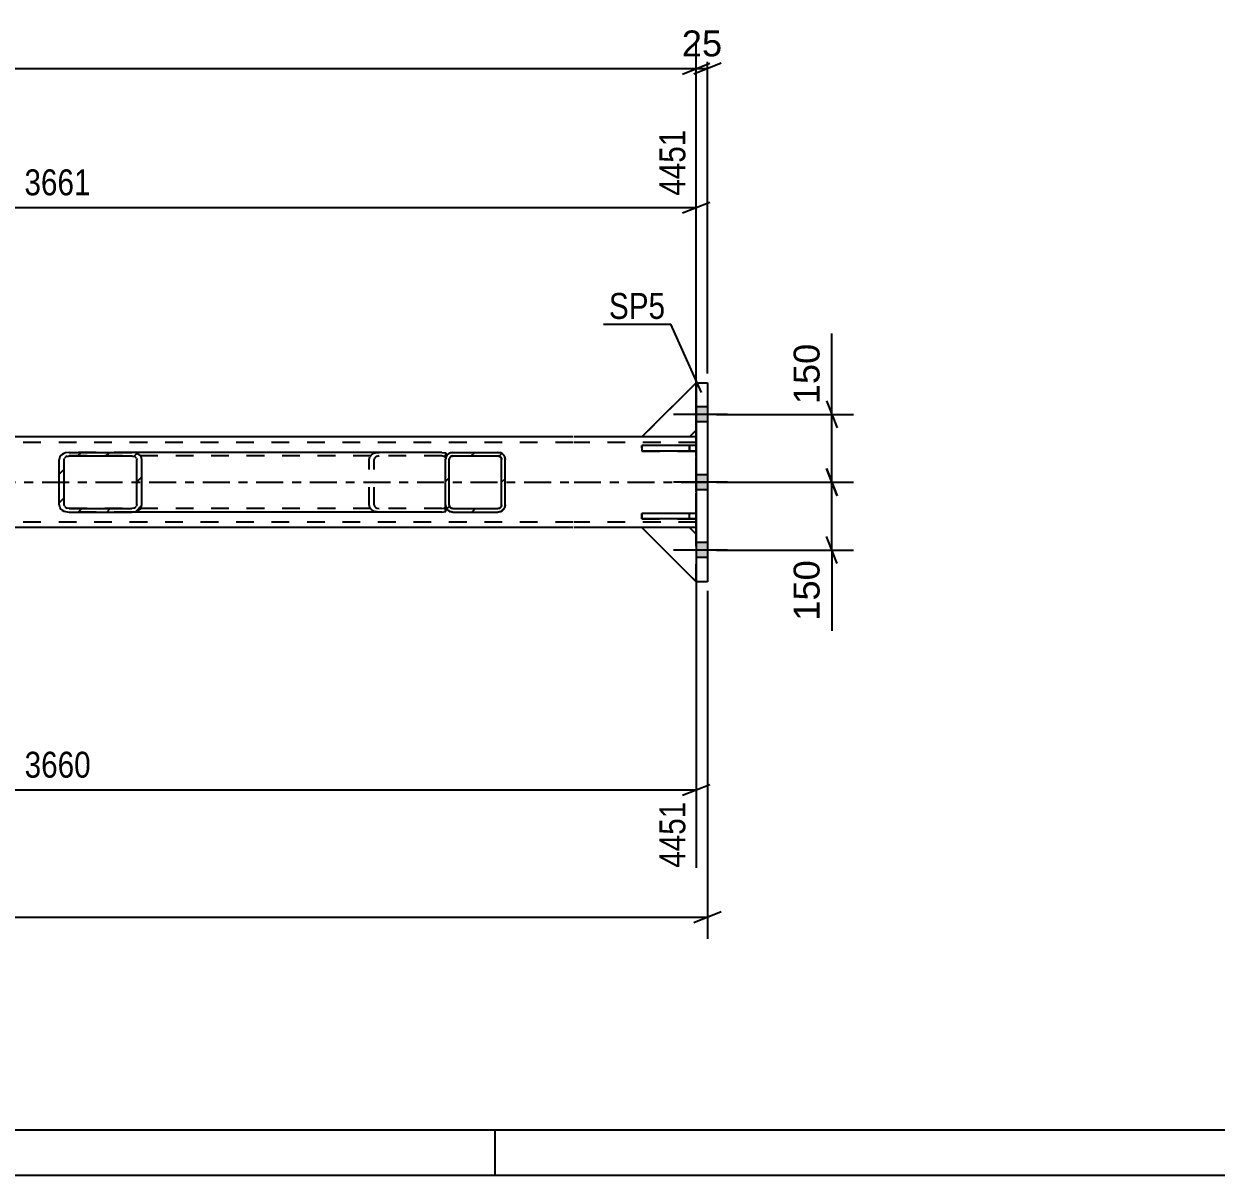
# Model space of a CAD drawing. Header units: millimetres. Extents: x 0 to 841, y 0 to 594.
# Drawn here: x 158.9 to 290.7, y 0 to 127.2 of the extents above; entities that cross this region are included whole.
import ezdxf

# ---------------------------------------------------------------- set-up
doc = ezdxf.new("R2010")
doc.units = ezdxf.units.MM
doc.linetypes.add('DXK_LINE_DOT2', pattern=[3.9198, 1.9599, -1.9599])
doc.linetypes.add('DXK_LINE_DOT3', pattern=[5.9187, 2.979, -0.9799, 0.9799, -0.9799])
doc.styles.add('Arial', font='ARIAL.TTF', dxfattribs={"height": 0.2})
doc.styles.add('Arial Narrow', font='ARIALN.TTF', dxfattribs={"height": 0.2})

# ---------------------------------------------------------------- blocks, each defined once
blk = doc.blocks.new('Unknown-814738463-1129')
at = {"color": 5, "linetype": 'Continuous'}
for p, q in [((5, 5), (836, 5)), ((211, 0), (211, 5)), ((0, 0), (841, 0))]:
    blk.add_line(p, q, dxfattribs=at)
blk = doc.blocks.new('Part-814738463-4316 - 4236')
at = {"color": 7, "linetype": 'DXK_LINE_DOT2'}
for p, q in [((227.22, 81.58), (233.22, 87.58)), ((233.22, 87.58), (233.22, 82.33)), ((233.22, 82.33), (232.47, 81.58)), ((232.47, 81.58), (227.22, 81.58))]:
    blk.add_line(p, q, dxfattribs=at)
blk = doc.blocks.new('Part-814738463-4328 - 4236')
at = {"color": 2, "linetype": 'Continuous'}
for p, q in [((232.47, 71.58), (227.22, 71.58)), ((227.22, 71.58), (233.22, 65.58)), ((233.22, 70.83), (232.47, 71.58))]:
    blk.add_line(p, q, dxfattribs=at)
at = {"color": 7, "linetype": 'DXK_LINE_DOT2'}
blk.add_line((233.22, 70.83), (233.22, 65.58), dxfattribs=at)
blk = doc.blocks.new('Bolt-814738463-4267 - 4236')
at = {"linetype": 'Continuous'}
for points in [[(233.22, 84.9), (233.22, 83.25), (234.47, 83.25), (234.47, 84.9)], [(233.22, 84.9), (233.22, 83.25), (234.47, 83.25), (234.47, 84.9)], [(233.22, 84.9), (233.22, 83.25), (234.47, 83.25), (234.47, 84.9)], [(233.22, 84.9), (233.22, 83.25), (234.47, 83.25), (234.47, 84.9)], [(233.22, 77.4), (233.22, 75.75), (234.47, 75.75), (234.47, 77.4)], [(233.22, 77.4), (233.22, 75.75), (234.47, 75.75), (234.47, 77.4)], [(233.22, 69.9), (233.22, 68.25), (234.47, 68.25), (234.47, 69.9)], [(233.22, 69.9), (233.22, 68.25), (234.47, 68.25), (234.47, 69.9)], [(233.22, 69.9), (233.22, 68.25), (234.47, 68.25), (234.47, 69.9)], [(233.22, 69.9), (233.22, 68.25), (234.47, 68.25), (234.47, 69.9)]]:
    blk.add_hatch(color=1, dxfattribs=at).paths.add_polyline_path(points)
at = {"color": 1, "linetype": 'Continuous'}
for p, q in [((234.47, 84.9), (233.22, 84.9)), ((234.47, 84.9), (233.22, 84.9)), ((234.47, 84.9), (233.22, 84.9)), ((234.47, 84.9), (233.22, 84.9)), ((236.67, 84.08), (230.72, 84.08)), ((236.67, 84.08), (230.72, 84.08)), ((236.67, 84.08), (230.72, 84.08)), ((236.67, 84.08), (230.72, 84.08)), ((234.47, 83.25), (233.22, 83.25)), ((234.47, 83.25), (233.22, 83.25)), ((234.47, 83.25), (233.22, 83.25)), ((234.47, 83.25), (233.22, 83.25)), ((236.67, 76.58), (230.72, 76.58)), ((236.67, 76.58), (230.72, 76.58)), ((234.47, 77.4), (233.22, 77.4)), ((234.47, 77.4), (233.22, 77.4)), ((234.47, 75.75), (233.22, 75.75)), ((234.47, 75.75), (233.22, 75.75)), ((234.47, 69.9), (233.22, 69.9)), ((234.47, 69.9), (233.22, 69.9)), ((234.47, 69.9), (233.22, 69.9)), ((234.47, 69.9), (233.22, 69.9)), ((236.67, 69.08), (230.72, 69.08)), ((236.67, 69.08), (230.72, 69.08)), ((236.67, 69.08), (230.72, 69.08)), ((236.67, 69.08), (230.72, 69.08)), ((234.47, 68.25), (233.22, 68.25)), ((234.47, 68.25), (233.22, 68.25)), ((234.47, 68.25), (233.22, 68.25)), ((234.47, 68.25), (233.22, 68.25))]:
    blk.add_line(p, q, dxfattribs=at)
blk = doc.blocks.new('Part-814738463-4331 - 4236')
at = {"color": 7, "linetype": 'DXK_LINE_DOT2'}
for p, q in [((232.47, 71.58), (227.22, 71.58)), ((227.22, 71.58), (233.22, 65.58)), ((233.22, 70.83), (232.47, 71.58)), ((233.22, 65.58), (233.22, 70.83))]:
    blk.add_line(p, q, dxfattribs=at)
blk = doc.blocks.new('Part-814738463-4336 - 4236')
at = {"color": 2, "linetype": 'Continuous'}
for p, q in [((233.22, 87.58), (233.22, 87.58)), ((233.22, 87.58), (233.22, 65.58)), ((233.22, 87.58), (234.47, 87.58)), ((234.47, 87.58), (234.47, 87.58)), ((234.47, 87.58), (234.47, 65.58)), ((234.47, 65.58), (233.22, 65.58)), ((234.47, 65.58), (234.47, 65.58))]:
    blk.add_line(p, q, dxfattribs=at)
at = {"color": 7, "linetype": 'DXK_LINE_DOT2'}
for p, q in [((233.22, 65.58), (233.22, 87.58)), ((234.47, 87.58), (234.47, 65.58))]:
    blk.add_line(p, q, dxfattribs=at)
blk = doc.blocks.new('Part-814738463-4422 - 4236')
at = {"linetype": 'Continuous'}
h = blk.add_hatch(dxfattribs=at)
h.set_pattern_fill('', scale=0.7, style=0, pattern_type=0)
h.set_pattern_definition([(45, (171.2873, 73.3363), (-1.57154, 1.57154), [])])
h.paths.add_polyline_path([(170.86, 73.28), (171.29, 73.34), (171.65, 73.51), (171.89, 73.77), (171.97, 74.08), (171.97, 79.08), (171.89, 79.38), (171.65, 79.64), (171.29, 79.81), (170.86, 79.88), (163.95, 79.88), (163.52, 79.81), (163.16, 79.64), (162.92, 79.38), (162.84, 79.08), (162.84, 74.08), (162.92, 73.77), (163.16, 73.51), (163.52, 73.34), (163.95, 73.28)])
h.paths.add_polyline_path([(163.73, 73.71), (163.55, 73.79), (163.43, 73.92), (163.39, 74.08), (163.39, 79.08), (163.43, 79.23), (163.55, 79.36), (163.73, 79.44), (163.95, 79.48), (170.86, 79.48), (171.08, 79.44), (171.26, 79.36), (171.38, 79.23), (171.42, 79.08), (171.42, 74.08), (171.38, 73.92), (171.26, 73.79), (171.08, 73.71), (170.86, 73.68), (163.95, 73.68)])
at = {"color": 2, "linetype": 'Continuous'}
for p, q in [((162.92, 79.38), (162.84, 79.08)), ((162.84, 74.08), (162.84, 79.08)), ((163.39, 79.08), (163.43, 79.23)), ((163.39, 74.08), (163.39, 79.08)), ((163.95, 79.88), (163.52, 79.81)), ((163.73, 79.44), (163.95, 79.48)), ((163.95, 79.88), (170.86, 79.88)), ((163.95, 79.48), (170.86, 79.48)), ((205.11, 79.88), (170.86, 79.88)), ((171.29, 79.81), (170.86, 79.88)), ((170.86, 79.48), (171.08, 79.44)), ((171.38, 79.23), (171.42, 79.08)), ((171.42, 74.08), (171.42, 79.08)), ((171.97, 79.08), (171.89, 79.38)), ((171.97, 74.08), (171.97, 79.08)), ((205.11, 79.88), (205.54, 79.81)), ((205.52, 79.34), (205.54, 79.81)), ((205.54, 79.81), (205.52, 79.64)), ((205.52, 79.64), (205.52, 79.38)), ((205.52, 79.38), (205.52, 79.08)), ((162.84, 74.08), (162.92, 73.77)), ((163.43, 73.92), (163.39, 74.08)), ((171.42, 74.08), (171.38, 73.92)), ((171.89, 73.77), (171.97, 74.08)), ((205.52, 73.51), (205.52, 74.08)), ((205.54, 73.34), (205.52, 73.82)), ((163.52, 73.34), (163.95, 73.28)), ((163.95, 73.68), (163.73, 73.71)), ((163.95, 73.68), (170.86, 73.68)), ((163.95, 73.28), (170.86, 73.28)), ((171.08, 73.71), (170.86, 73.68)), ((170.86, 73.28), (171.29, 73.34)), ((205.11, 73.28), (170.86, 73.28)), ((205.11, 73.28), (205.54, 73.34)), ((205.54, 73.34), (205.52, 73.51))]:
    blk.add_line(p, q, dxfattribs=at)
at = {"color": 7, "linetype": 'DXK_LINE_DOT2'}
for p, q in [((170.86, 79.88), (163.95, 79.88)), ((205.11, 79.48), (163.95, 79.48)), ((197.09, 79.08), (197.17, 79.38)), ((197.09, 74.08), (197.09, 79.08)), ((197.68, 79.23), (197.64, 79.08)), ((197.64, 74.08), (197.64, 79.08)), ((197.77, 79.81), (198.19, 79.88)), ((198.19, 79.48), (197.98, 79.44)), ((205.32, 79.44), (205.11, 79.48)), ((205.5, 79.36), (205.32, 79.44)), ((205.52, 79.34), (205.5, 79.36)), ((205.52, 74.08), (205.52, 79.08)), ((197.17, 73.77), (197.09, 74.08)), ((197.64, 74.08), (197.68, 73.92)), ((205.32, 73.71), (205.5, 73.79)), ((205.5, 73.79), (205.52, 73.82)), ((205.11, 73.68), (163.95, 73.68)), ((170.86, 73.28), (163.95, 73.28)), ((198.19, 73.28), (197.77, 73.34)), ((197.98, 73.71), (198.19, 73.68)), ((205.11, 73.68), (205.32, 73.71))]:
    blk.add_line(p, q, dxfattribs=at)
at = {"color": 2, "linetype": 'Continuous'}
for centre, radius, start, end in [((163.77, 78.84), 1.01, 104.3889, 147.3288), ((163.86, 78.96), 0.505, 104.3889, 147.3288), ((170.95, 78.96), 0.505, 32.6712, 75.6111), ((171.04, 78.84), 1.01, 32.6712, 75.6111), ((163.86, 74.19), 0.505, 212.6712, 255.6111), ((170.95, 74.19), 0.505, 284.3889, 327.3288), ((163.77, 74.31), 1.01, 212.6712, 255.6111), ((171.04, 74.31), 1.01, 284.3889, 327.3288)]:
    blk.add_arc(centre, radius, start, end, dxfattribs=at)
at = {"color": 7, "linetype": 'DXK_LINE_DOT2'}
for centre, radius, start, end in [((198.02, 78.84), 1.01, 104.3889, 147.3288), ((198.11, 78.96), 0.505, 104.3889, 147.3288), ((198.11, 74.19), 0.505, 212.6712, 255.6111), ((198.02, 74.31), 1.01, 212.6712, 255.6111)]:
    blk.add_arc(centre, radius, start, end, dxfattribs=at)
blk = doc.blocks.new('Part-814738463-4304 - 4236')
at = {"color": 2, "linetype": 'Continuous'}
for p, q in [((227.22, 72.78), (227.22, 73.13)), ((233.22, 73.13), (227.22, 73.13)), ((227.22, 72.53), (227.22, 72.77)), ((233.22, 72.53), (227.22, 72.53)), ((233.22, 72.53), (233.22, 73.13))]:
    blk.add_line(p, q, dxfattribs=at)
at = {"color": 7, "linetype": 'DXK_LINE_DOT2'}
for p, q in [((227.22, 72.77), (227.22, 72.78)), ((232.47, 72.53), (232.47, 73.13)), ((233.22, 73.13), (233.22, 73.13)), ((233.22, 73.13), (233.22, 73.13)), ((233.22, 72.53), (233.22, 72.53)), ((233.22, 72.53), (233.22, 72.53))]:
    blk.add_line(p, q, dxfattribs=at)
blk = doc.blocks.new('Part-814738463-4307 - 4236')
at = {"color": 2, "linetype": 'Continuous'}
for p, q in [((227.22, 80.38), (227.22, 80.63)), ((233.22, 80.63), (227.22, 80.63)), ((227.22, 80.38), (227.22, 80.03)), ((233.22, 80.63), (233.22, 80.03)), ((233.22, 80.03), (227.22, 80.03))]:
    blk.add_line(p, q, dxfattribs=at)
at = {"color": 7, "linetype": 'DXK_LINE_DOT2'}
for p, q in [((227.22, 80.38), (227.22, 80.38)), ((232.47, 80.03), (232.47, 80.63)), ((233.22, 80.63), (233.22, 80.63)), ((233.22, 80.63), (233.22, 80.63)), ((233.22, 80.03), (233.22, 80.03)), ((233.22, 80.03), (233.22, 80.03))]:
    blk.add_line(p, q, dxfattribs=at)
blk = doc.blocks.new('Part-814738463-4310 - 4236')
at = {"color": 7, "linetype": 'DXK_LINE_DOT2'}
for p, q in [((233.22, 73.13), (227.22, 73.13)), ((227.22, 73.13), (227.22, 72.53)), ((227.22, 72.53), (233.22, 72.53)), ((232.47, 72.53), (232.47, 73.13)), ((233.22, 72.53), (233.22, 73.13))]:
    blk.add_line(p, q, dxfattribs=at)
blk = doc.blocks.new('Part-814738463-4313 - 4236')
at = {"color": 7, "linetype": 'DXK_LINE_DOT2'}
for p, q in [((233.22, 80.63), (227.22, 80.63)), ((227.22, 80.63), (227.22, 80.03)), ((232.47, 80.63), (232.47, 80.03)), ((233.22, 80.03), (233.22, 80.63)), ((227.22, 80.03), (233.22, 80.03))]:
    blk.add_line(p, q, dxfattribs=at)
blk = doc.blocks.new('Part-814738463-4319 - 4236')
at = {"color": 2, "linetype": 'Continuous'}
for p, q in [((227.22, 81.58), (233.22, 87.58)), ((233.22, 82.33), (232.47, 81.58)), ((232.47, 81.58), (227.22, 81.58))]:
    blk.add_line(p, q, dxfattribs=at)
at = {"color": 7, "linetype": 'DXK_LINE_DOT2'}
blk.add_line((233.22, 82.33), (233.22, 87.58), dxfattribs=at)
blk = doc.blocks.new('Part-814738463-4322 - 4236')
at = {"color": 7, "linetype": 'DXK_LINE_DOT2'}
for p, q in [((227.22, 81.58), (233.22, 87.58)), ((233.22, 87.58), (233.22, 82.33)), ((233.22, 82.33), (232.47, 81.58)), ((232.47, 81.58), (227.22, 81.58))]:
    blk.add_line(p, q, dxfattribs=at)
blk = doc.blocks.new('Part-814738463-4325 - 4236')
at = {"color": 7, "linetype": 'DXK_LINE_DOT2'}
for p, q in [((232.47, 71.58), (227.22, 71.58)), ((227.22, 71.58), (233.22, 65.58)), ((233.22, 70.83), (232.47, 71.58)), ((233.22, 65.58), (233.22, 70.83))]:
    blk.add_line(p, q, dxfattribs=at)
blk = doc.blocks.new('Part-814738463-4346 - 4236')
at = {"color": 2, "linetype": 'Continuous'}
for p, q in [((52.57, 81.58), (52.57, 80.38)), ((219.62, 81.58), (52.57, 81.58)), ((52.57, 80.38), (52.57, 72.78)), ((227.22, 81.58), (219.72, 81.58)), ((233.22, 81.58), (232.47, 81.58)), ((52.57, 72.32), (52.57, 72.78)), ((52.57, 71.58), (52.57, 72.32)), ((219.62, 71.58), (52.57, 71.58)), ((227.22, 71.58), (219.72, 71.58)), ((233.22, 71.58), (232.47, 71.58))]:
    blk.add_line(p, q, dxfattribs=at)
at = {"color": 7, "linetype": 'DXK_LINE_DOT2'}
for p, q in [((52.57, 81.58), (52.57, 81.22)), ((52.57, 81.22), (52.57, 80.38)), ((219.62, 80.98), (52.57, 80.98)), ((233.22, 80.98), (219.72, 80.98)), ((232.47, 81.58), (227.22, 81.58)), ((233.22, 81.58), (233.22, 71.58)), ((233.22, 71.58), (233.22, 81.58)), ((52.57, 71.67), (52.57, 72.78)), ((52.57, 72.18), (52.57, 72.22)), ((219.62, 72.18), (52.57, 72.18)), ((233.22, 72.18), (219.72, 72.18)), ((232.47, 71.58), (227.22, 71.58))]:
    blk.add_line(p, q, dxfattribs=at)
at = {"color": 7, "linetype": 'DXK_LINE_DOT3'}
for p, q in [((42.57, 76.58), (219.62, 76.58)), ((219.72, 76.58), (243.22, 76.58))]:
    blk.add_line(p, q, dxfattribs=at)
blk = doc.blocks.new('Part-814738463-4427 - 4236')
at = {"linetype": 'Continuous'}
h = blk.add_hatch(dxfattribs=at)
h.set_pattern_fill('', scale=0.7, style=0, pattern_type=0)
h.set_pattern_definition([(45, (211.6309, 73.3363), (-1.57154, 1.57154), [])])
h.paths.add_polyline_path([(211.32, 73.28), (211.63, 73.34), (211.89, 73.51), (212.06, 73.77), (212.12, 74.08), (212.12, 79.08), (212.06, 79.38), (211.89, 79.64), (211.63, 79.81), (211.32, 79.88), (206.32, 79.88), (206.02, 79.81), (205.76, 79.64), (205.59, 79.38), (205.52, 79.08), (205.52, 74.08), (205.59, 73.77), (205.76, 73.51), (206.02, 73.34), (206.32, 73.28)])
h.paths.add_polyline_path([(206.17, 73.71), (206.04, 73.79), (205.96, 73.92), (205.92, 74.08), (205.92, 79.08), (205.96, 79.23), (206.04, 79.36), (206.17, 79.44), (206.32, 79.48), (211.32, 79.48), (211.48, 79.44), (211.61, 79.36), (211.69, 79.23), (211.72, 79.08), (211.72, 74.08), (211.69, 73.92), (211.61, 73.79), (211.48, 73.71), (211.32, 73.68), (206.32, 73.68)])
at = {"color": 7, "linetype": 'DXK_LINE_DOT2'}
for p, q in [((205.52, 79.08), (205.59, 79.38)), ((205.52, 74.08), (205.52, 79.08)), ((205.96, 79.23), (205.92, 79.08)), ((205.92, 74.08), (205.92, 79.08)), ((206.02, 79.81), (206.32, 79.88)), ((206.32, 79.48), (206.17, 79.44)), ((206.32, 79.88), (211.32, 79.88)), ((206.32, 79.48), (211.32, 79.48)), ((211.32, 79.88), (211.63, 79.81)), ((211.48, 79.44), (211.32, 79.48)), ((211.72, 79.08), (211.69, 79.23)), ((211.72, 74.08), (211.72, 79.08)), ((212.06, 79.38), (212.12, 79.08)), ((212.12, 74.08), (212.12, 79.08)), ((205.59, 73.77), (205.52, 74.08)), ((205.92, 74.08), (205.96, 73.92)), ((211.69, 73.92), (211.72, 74.08)), ((212.12, 74.08), (212.06, 73.77)), ((206.32, 73.28), (206.02, 73.34)), ((206.17, 73.71), (206.32, 73.68)), ((206.32, 73.68), (211.32, 73.68)), ((206.32, 73.28), (211.32, 73.28)), ((211.32, 73.68), (211.48, 73.71)), ((211.63, 73.34), (211.32, 73.28))]:
    blk.add_line(p, q, dxfattribs=at)
at = {"color": 2, "linetype": 'Continuous'}
for p, q in [((205.59, 79.38), (205.52, 79.08)), ((205.52, 74.08), (205.52, 79.08)), ((205.92, 79.08), (205.96, 79.23)), ((205.92, 74.08), (205.92, 79.08)), ((206.32, 79.88), (206.02, 79.81)), ((206.17, 79.44), (206.32, 79.48)), ((206.32, 79.88), (211.32, 79.88)), ((206.32, 79.48), (211.32, 79.48)), ((211.63, 79.81), (211.32, 79.88)), ((211.32, 79.48), (211.48, 79.44)), ((211.69, 79.23), (211.72, 79.08)), ((211.72, 74.08), (211.72, 79.08)), ((212.12, 79.08), (212.06, 79.38)), ((212.12, 74.08), (212.12, 79.08)), ((205.52, 74.08), (205.59, 73.77)), ((205.96, 73.92), (205.92, 74.08)), ((211.72, 74.08), (211.69, 73.92)), ((212.06, 73.77), (212.12, 74.08)), ((206.02, 73.34), (206.32, 73.28)), ((206.32, 73.68), (206.17, 73.71)), ((206.32, 73.68), (211.32, 73.68)), ((206.32, 73.28), (211.32, 73.28)), ((211.48, 73.71), (211.32, 73.68)), ((211.32, 73.28), (211.63, 73.34))]:
    blk.add_line(p, q, dxfattribs=at)
at = {"color": 7, "linetype": 'DXK_LINE_DOT2'}
for centre, radius, start, end in [((206.32, 79.08), 0.8, 112.5, 157.5), ((206.32, 79.08), 0.4, 112.5, 157.5), ((211.32, 79.08), 0.4, 22.5, 67.5), ((211.32, 79.08), 0.8, 22.5, 67.5), ((206.32, 74.08), 0.4, 202.5, 247.5), ((211.32, 74.08), 0.4, 292.5, 337.5), ((206.32, 74.08), 0.8, 202.5, 247.5), ((211.32, 74.08), 0.8, 292.5, 337.5)]:
    blk.add_arc(centre, radius, start, end, dxfattribs=at)
at = {"color": 2, "linetype": 'Continuous'}
for centre, radius, start, end in [((206.32, 79.08), 0.8, 112.5, 157.5), ((206.32, 79.08), 0.4, 112.5, 157.5), ((211.32, 79.08), 0.4, 22.5, 67.5), ((211.32, 79.08), 0.8, 22.5, 67.5), ((206.32, 74.08), 0.4, 202.5, 247.5), ((211.32, 74.08), 0.4, 292.5, 337.5), ((206.32, 74.08), 0.8, 202.5, 247.5), ((211.32, 74.08), 0.8, 292.5, 337.5)]:
    blk.add_arc(centre, radius, start, end, dxfattribs=at)
blk = doc.blocks.new('StraightDimension-814738463-4438 - 4236')
at = {"color": 7, "linetype": 'Continuous'}
for p, q in [((247.6, 78.08), (248.8, 75.08)), ((235.47, 76.58), (250.6, 76.58)), ((248.2, 69.08), (248.2, 76.58)), ((248.8, 67.58), (247.6, 70.58)), ((235.47, 69.08), (250.6, 69.08)), ((248.2, 69.08), (248.2, 60.15)), ((248.2, 69.08), (248.2, 60.15))]:
    blk.add_line(p, q, dxfattribs=at)
at = {"color": 0}
blk.add_wipeout([(247.45, 68.55), (243.25, 68.55), (243.25, 60.68), (247.45, 60.68)], dxfattribs=at)
at = {"color": 3, "style": 'Arial'}
blk.add_text('150', height=2.865, rotation=90.0002, dxfattribs=at).set_placement((246.85, 61.28))
blk = doc.blocks.new('StraightDimension-814738463-4450 - 4236')
at = {"color": 7, "linetype": 'Continuous'}
for p, q in [((248.2, 84.08), (248.2, 93)), ((248.2, 84.08), (248.2, 93)), ((247.6, 85.58), (248.8, 82.58)), ((235.47, 84.08), (250.6, 84.08)), ((248.2, 76.58), (248.2, 84.08)), ((248.8, 75.08), (247.6, 78.08)), ((235.47, 76.58), (250.6, 76.58))]:
    blk.add_line(p, q, dxfattribs=at)
at = {"color": 0}
blk.add_wipeout([(247.45, 92.47), (243.25, 92.47), (243.25, 84.6), (247.45, 84.6)], dxfattribs=at)
at = {"color": 3, "style": 'Arial'}
blk.add_text('150', height=2.865, rotation=90.0002, dxfattribs=at).set_placement((246.85, 85.2))
blk = doc.blocks.new('StraightDimension-814738463-4495 - 4236')
at = {"color": 7, "linetype": 'Continuous'}
for p, q in [((233.22, 70.58), (233.22, 33.97)), ((92.12, 68.93), (92.12, 35.79)), ((93.62, 43.18), (90.62, 41.98)), ((92.12, 42.58), (233.22, 42.58)), ((231.72, 41.98), (234.72, 43.18))]:
    blk.add_line(p, q, dxfattribs=at)
at = {"color": 0}
blk.add_wipeout([(166.93, 43.33), (166.93, 47.53), (158.42, 47.53), (158.42, 43.33)], dxfattribs=at)
at = {"color": 3, "style": 'Arial Narrow'}
blk.add_text('3660', height=2.863, dxfattribs=at).set_placement((159.02, 43.93))
at = {"color": 0, "linetype": 'Continuous'}
blk.add_wipeout([(232.62, 41.88), (228.42, 41.88), (228.42, 33.37), (232.62, 33.37)], dxfattribs=at)
at = {"color": 3, "linetype": 'Continuous', "style": 'Arial Narrow'}
blk.add_text('4451', height=2.863, rotation=90.0002, dxfattribs=at).set_placement((232.02, 33.97))
blk = doc.blocks.new('StraightDimension-814738463-4536 - 4236')
at = {"color": 7, "linetype": 'Continuous'}
for p, q in [((92.08, 84.21), (92.08, 118.22)), ((233.22, 82.58), (233.22, 115.55)), ((93.58, 107.54), (90.58, 106.34)), ((92.08, 106.94), (233.22, 106.94)), ((231.72, 106.34), (234.72, 107.54))]:
    blk.add_line(p, q, dxfattribs=at)
at = {"color": 0}
blk.add_wipeout([(166.91, 107.69), (166.91, 111.89), (158.4, 111.89), (158.4, 107.69)], dxfattribs=at)
at = {"color": 3, "style": 'Arial Narrow'}
blk.add_text('3661', height=2.863, dxfattribs=at).set_placement((159, 108.29))
at = {"color": 0, "linetype": 'Continuous'}
blk.add_wipeout([(232.62, 116.15), (228.42, 116.15), (228.42, 107.64), (232.62, 107.64)], dxfattribs=at)
at = {"color": 3, "linetype": 'Continuous', "style": 'Arial Narrow'}
blk.add_text('4451', height=2.863, rotation=90.0002, dxfattribs=at).set_placement((232.02, 108.24))
blk = doc.blocks.new('StraightDimension-814738463-4547 - 4236')
at = {"color": 7, "linetype": 'Continuous'}
for p, q in [((233.22, 88.58), (233.22, 125.14)), ((234.47, 88.58), (234.47, 125.14)), ((231.72, 121.69), (234.72, 122.89)), ((235.97, 122.89), (232.97, 121.69)), ((233.22, 122.29), (234.47, 122.29))]:
    blk.add_line(p, q, dxfattribs=at)
at = {"color": 0}
blk.add_wipeout([(236.67, 123.04), (236.67, 127.24), (231.03, 127.24), (231.03, 123.04)], dxfattribs=at)
at = {"color": 3, "style": 'Arial'}
blk.add_text('25', height=2.865, dxfattribs=at).set_placement((231.63, 123.64))
blk = doc.blocks.new('StraightDimension-814738463-4562 - 4236')
at = {"color": 7, "linetype": 'Continuous'}
for p, q in [((46.82, 99.58), (46.82, 125.14)), ((233.22, 88.58), (233.22, 125.14)), ((48.32, 122.89), (45.32, 121.69)), ((231.72, 121.69), (234.72, 122.89)), ((46.82, 122.29), (233.22, 122.29))]:
    blk.add_line(p, q, dxfattribs=at)
at = {"color": 0}
blk.add_wipeout([(145.07, 123.04), (145.07, 127.24), (134.98, 127.24), (134.98, 123.04)], dxfattribs=at)
at = {"color": 3, "style": 'Arial'}
blk.add_text('4566', height=2.865, dxfattribs=at).set_placement((135.58, 123.64))
blk = doc.blocks.new('StraightDimension-814738463-4575 - 4236')
at = {"color": 7, "linetype": 'Continuous'}
for p, q in [((234.47, 64.58), (234.47, 26.12)), ((46.82, 53.57), (46.82, 26.12)), ((48.32, 29.12), (45.32, 27.92)), ((232.97, 27.92), (235.97, 29.12)), ((46.82, 28.52), (234.47, 28.52))]:
    blk.add_line(p, q, dxfattribs=at)
at = {"color": 0}
blk.add_wipeout([(145.7, 29.27), (145.7, 33.47), (135.6, 33.47), (135.6, 29.27)], dxfattribs=at)
at = {"color": 3, "style": 'Arial'}
blk.add_text('4591', height=2.865, dxfattribs=at).set_placement((136.2, 29.87))
blk = doc.blocks.new('StraightDimension-814738463-4581 - 4236')
at = {"color": 7, "linetype": 'Continuous'}
for p, q in [((153.03, 73.58), (154.23, 70.58)), ((154.23, 70.08), (153.03, 73.08)), ((53.27, 72.08), (156.03, 72.08)), ((162.85, 71.58), (150.78, 71.58)), ((153.63, 71.58), (153.63, 72.08)), ((153.63, 71.58), (153.63, 65.67)), ((153.63, 71.58), (153.63, 65.67))]:
    blk.add_line(p, q, dxfattribs=at)
at = {"color": 0}
blk.add_wipeout([(152.88, 71.05), (148.68, 71.05), (148.68, 66.19), (152.88, 66.19)], dxfattribs=at)
at = {"color": 3, "style": 'Arial Narrow'}
blk.add_text('10', height=2.863, rotation=90.0002, dxfattribs=at).set_placement((152.28, 66.79))
blk = doc.blocks.new('Mark-814738463-4332 - 4236')
at = {"color": 0}
blk.add_wipeout([(229.8, 94.63), (229.8, 97.63), (223.58, 97.63), (223.58, 94.63)], dxfattribs=at)
blk.add_wipeout([(229.8, 94.63), (229.8, 97.63), (223.58, 97.63), (223.58, 94.63)], dxfattribs=at)
at = {"color": 30, "linetype": 'Continuous'}
for p in [(222.98, 94.03), (233.82, 86.48)]:
    blk.add_line(p, (230.4, 94.03), dxfattribs=at)
at = {"color": 3, "style": 'Arial Narrow'}
blk.add_text('SP5', height=2.863, dxfattribs=at).set_placement((223.58, 94.63))

msp = doc.modelspace()

# ---------------------------------------------------------------- block references
for name in ['Unknown-814738463-1129', 'Part-814738463-4316 - 4236', 'Part-814738463-4319 - 4236', 'Part-814738463-4322 - 4236', 'Part-814738463-4336 - 4236', 'Bolt-814738463-4267 - 4236', 'Part-814738463-4346 - 4236', 'Part-814738463-4307 - 4236', 'Part-814738463-4313 - 4236', 'Part-814738463-4422 - 4236', 'Part-814738463-4427 - 4236', 'Part-814738463-4304 - 4236', 'Part-814738463-4310 - 4236', 'Part-814738463-4328 - 4236', 'Part-814738463-4331 - 4236', 'Part-814738463-4325 - 4236']:
    msp.add_blockref(name, (0, 0))

# ---------------------------------------------------------------- next in the draw order: block references
for name in ['StraightDimension-814738463-4536 - 4236', 'StraightDimension-814738463-4438 - 4236', 'StraightDimension-814738463-4495 - 4236']:
    msp.add_blockref(name, (0, 0))

# ---------------------------------------------------------------- next in the draw order: block references
for name in ['StraightDimension-814738463-4450 - 4236', 'StraightDimension-814738463-4581 - 4236', 'StraightDimension-814738463-4575 - 4236']:
    msp.add_blockref(name, (0, 0))

# ---------------------------------------------------------------- next in the draw order: block references
msp.add_blockref('StraightDimension-814738463-4547 - 4236', (0, 0))

# ---------------------------------------------------------------- next in the draw order: block references
msp.add_blockref('StraightDimension-814738463-4562 - 4236', (0, 0))

# ---------------------------------------------------------------- next in the draw order: block references
msp.add_blockref('Mark-814738463-4332 - 4236', (0, 0))

doc.saveas('drawing.dxf')
